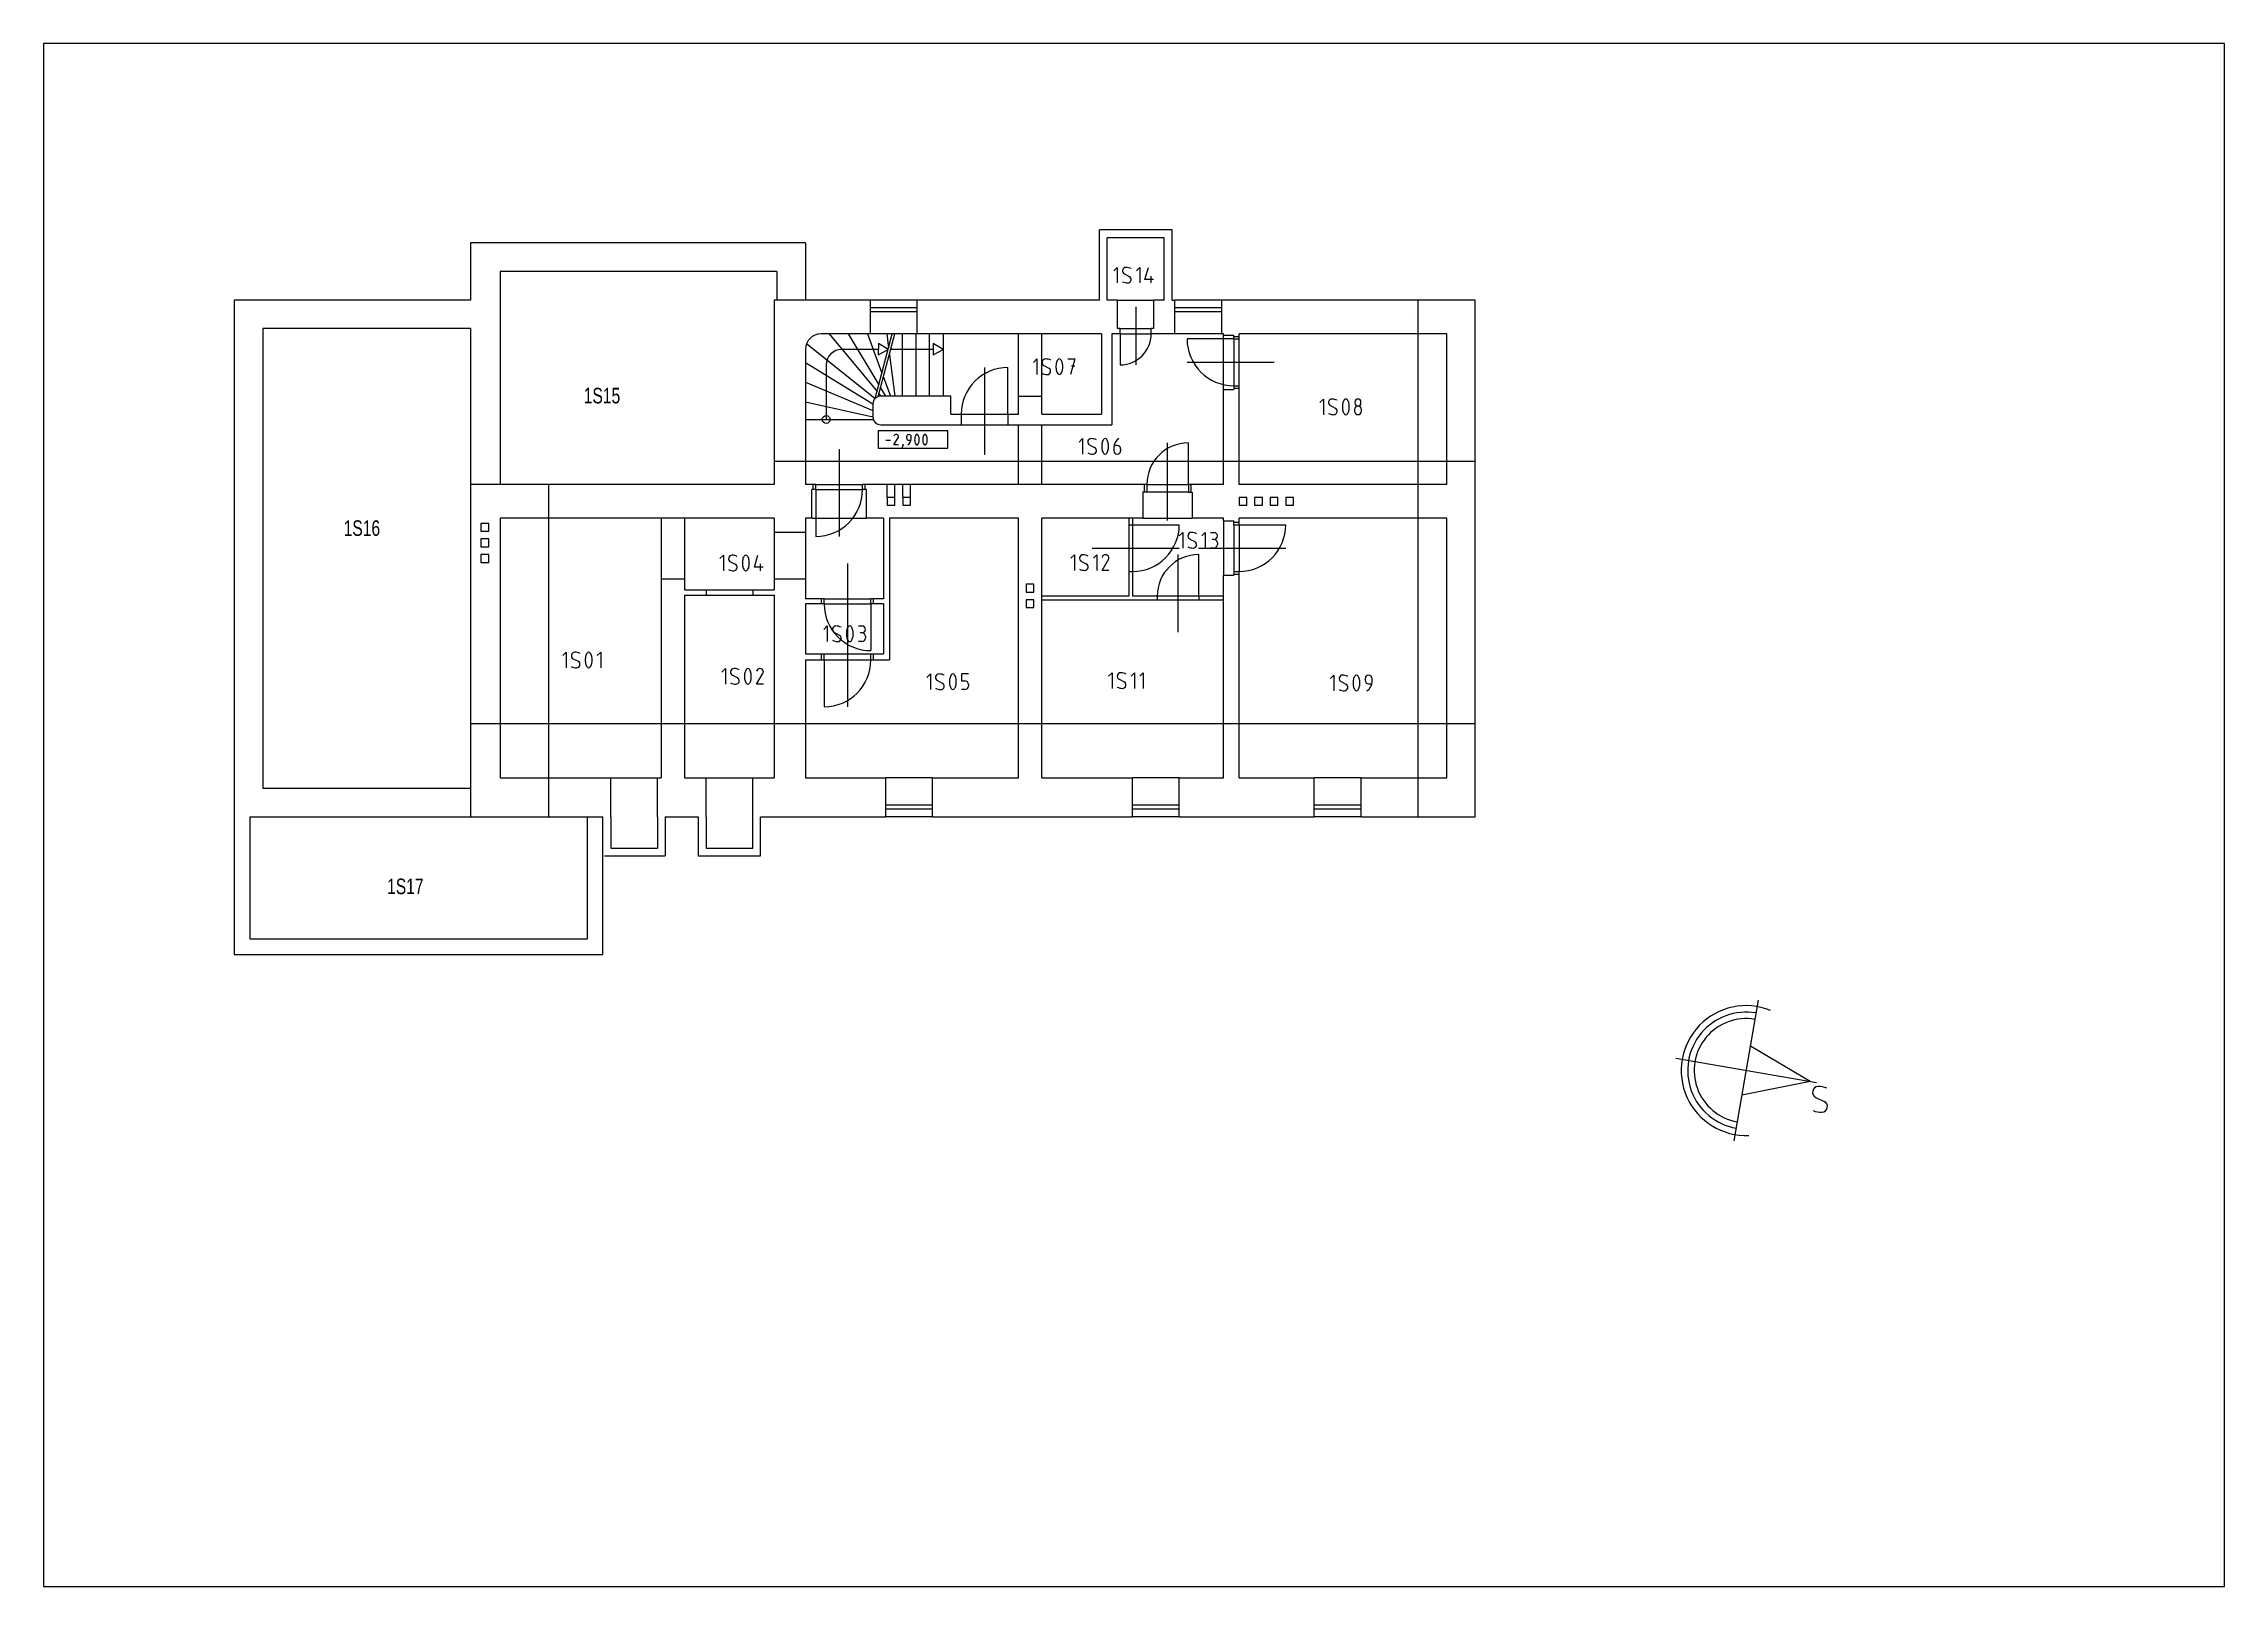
# Model space of a CAD drawing. Header units: millimetres. Extents: x 54818 to 96818, y 10174 to 39874.
import ezdxf

# ---------------------------------------------------------------- set-up
doc = ezdxf.new("R2010")
doc.units = ezdxf.units.MM
for name, color, linetype in [('koty', 7, 'ByLayer'), ('nadvid', 7, 'ByLayer'), ('nevid', 7, 'ByLayer'), ('obrys', 7, 'ByLayer'), ('ramecek', 7, 'ByLayer'), ('tenka', 7, 'ByLayer'), ('text', 7, 'ByLayer')]:
    doc.layers.add(name, color=color, linetype=linetype)
doc.styles.get("Standard").update_dxf_attribs({"font": 'txt', "width": 0.75})

msp = doc.modelspace()

# ---------------------------------------------------------------- linework, layer by layer
at = {"layer": 'koty'}
for p, q in [((81290, 34288), (81290, 34938)), ((81290, 34938), (81290, 34937)), ((81290, 34937), (81290, 34938)), ((81290, 34937), (81290, 34937)), ((81290, 34936), (81290, 34937)), ((81288, 34288), (81289, 34288)), ((81290, 34288), (81290, 34289)), ((81290, 34289), (81290, 34289)), ((81290, 34289), (81290, 34288)), ((81290, 31388), (81290, 34288)), ((81290, 34288), (81290, 34287)), ((81290, 34287), (81290, 34288)), ((81290, 34287), (81290, 34287)), ((81290, 34286), (81290, 34287)), ((72234, 32420), (70893, 32420)), ((70893, 32420), (70893, 32085)), ((72234, 32085), (72234, 32420)), ((68890, 31944), (68890, 31831)), ((69490, 31944), (69490, 31831)), ((69490, 31944), (69490, 31831)), ((70893, 32085), (72234, 32085)), ((71037, 32238), (71126, 32238)), ((71193, 32149), (71279, 32297)), ((71282, 32149), (71193, 32149)), ((71371, 32149), (71348, 32083)), ((71371, 32149), (71371, 32160)), ((71437, 32305), (71437, 32283)), ((71482, 32238), (71523, 32238)), ((71526, 32265), (71526, 32305)), ((68890, 31833), (69490, 31833)), ((68890, 31833), (68891, 31833)), ((68891, 31832), (68890, 31833)), ((68891, 31833), (68891, 31832)), ((69490, 31833), (69489, 31832)), ((69489, 31832), (69489, 31833)), ((69489, 31833), (69490, 31833)), ((69490, 31833), (77540, 31833)), ((69490, 31833), (69491, 31833)), ((69491, 31832), (69490, 31833)), ((69491, 31833), (69491, 31832)), ((77540, 31833), (77539, 31832)), ((77539, 31832), (77539, 31833)), ((77539, 31833), (77540, 31833)), ((77540, 31835), (77540, 31834)), ((77540, 31833), (77840, 31833)), ((77540, 31833), (77541, 31833)), ((77541, 31832), (77540, 31833)), ((77540, 31831), (77540, 31831)), ((77541, 31833), (77541, 31832)), ((77840, 31833), (77839, 31832)), ((77839, 31832), (77839, 31833)), ((77839, 31833), (77840, 31833)), ((77840, 31835), (77840, 31834)), ((77840, 31833), (81840, 31833)), ((77840, 31833), (77841, 31833)), ((77841, 31832), (77840, 31833)), ((77840, 31831), (77840, 31831)), ((77841, 31833), (77841, 31832)), ((81840, 31833), (81839, 31832)), ((81839, 31832), (81839, 31833)), ((81839, 31833), (81840, 31833)), ((81840, 31835), (81840, 31834)), ((81840, 31833), (82390, 31833)), ((81840, 31833), (81841, 31833)), ((81841, 31832), (81840, 31833)), ((81840, 31831), (81840, 31831)), ((81841, 31833), (81841, 31832)), ((82390, 31833), (82389, 31832)), ((82389, 31832), (82389, 31833)), ((82389, 31833), (82390, 31833)), ((82390, 31831), (82390, 31831)), ((64545, 30738), (64545, 31388)), ((64545, 31388), (64545, 31387)), ((64545, 31387), (64545, 31388)), ((64545, 31387), (64545, 31387)), ((64545, 31386), (64545, 31387)), ((81288, 31388), (81289, 31388)), ((81290, 31388), (81290, 31389)), ((81290, 31389), (81290, 31389)), ((81290, 31389), (81290, 31388)), ((81290, 30738), (81290, 31388)), ((81290, 31388), (81290, 31387)), ((81290, 31387), (81290, 31388)), ((81290, 31387), (81290, 31387)), ((81290, 31386), (81290, 31387)), ((64543, 30738), (64544, 30738)), ((64545, 30738), (64545, 30739)), ((64545, 30739), (64545, 30739)), ((64545, 30739), (64545, 30738)), ((64545, 25738), (64545, 30738)), ((64545, 30738), (64545, 30737)), ((64545, 30737), (64545, 30738)), ((64545, 30737), (64545, 30737)), ((64545, 30736), (64545, 30737)), ((81288, 30738), (81289, 30738)), ((81290, 30738), (81290, 30739)), ((81290, 30739), (81290, 30739)), ((81290, 30739), (81290, 30738)), ((81290, 25738), (81290, 30738)), ((81290, 30738), (81290, 30737)), ((81290, 30737), (81290, 30738)), ((81290, 30737), (81290, 30737)), ((81290, 30736), (81290, 30737)), ((63040, 27009), (63040, 26783)), ((63610, 27009), (63610, 26783)), ((63610, 27009), (63610, 26783)), ((63040, 26784), (63610, 26784)), ((63040, 26784), (63041, 26784)), ((63041, 26784), (63040, 26784)), ((63041, 26784), (63041, 26784)), ((63610, 26784), (63609, 26784)), ((63609, 26784), (63609, 26784)), ((63609, 26784), (63610, 26784)), ((63610, 26784), (66710, 26784)), ((63610, 26784), (63611, 26784)), ((63611, 26784), (63610, 26784)), ((63611, 26784), (63611, 26784)), ((66710, 26784), (66709, 26784)), ((66709, 26784), (66709, 26784)), ((66709, 26784), (66710, 26784)), ((66710, 26786), (66710, 26786)), ((66710, 26784), (67160, 26784)), ((66710, 26784), (66711, 26784)), ((66711, 26784), (66710, 26784)), ((66710, 26782), (66710, 26783)), ((66711, 26784), (66711, 26784)), ((67160, 26784), (67159, 26784)), ((67159, 26784), (67159, 26784)), ((67159, 26784), (67160, 26784)), ((67160, 26786), (67160, 26786)), ((67160, 26784), (68890, 26784)), ((67160, 26784), (67161, 26784)), ((67161, 26784), (67160, 26784)), ((67160, 26782), (67160, 26783)), ((67161, 26784), (67161, 26784)), ((68890, 26784), (68889, 26784)), ((68889, 26784), (68889, 26784)), ((68889, 26784), (68890, 26784)), ((68890, 26786), (68890, 26786)), ((68890, 26784), (69490, 26784)), ((68890, 26784), (68891, 26784)), ((68891, 26784), (68890, 26784)), ((68890, 26782), (68890, 26783)), ((68891, 26784), (68891, 26784)), ((69490, 26784), (69489, 26784)), ((69489, 26784), (69489, 26784)), ((69489, 26784), (69490, 26784)), ((69490, 26786), (69490, 26786)), ((69490, 26784), (73590, 26784)), ((69490, 26784), (69491, 26784)), ((69491, 26784), (69490, 26784)), ((69490, 26782), (69490, 26783)), ((69491, 26784), (69491, 26784)), ((73590, 26784), (73589, 26784)), ((73589, 26784), (73589, 26784)), ((73589, 26784), (73590, 26784)), ((73590, 26786), (73590, 26786)), ((73590, 26784), (74040, 26784)), ((73590, 26784), (73591, 26784)), ((73591, 26784), (73590, 26784)), ((73590, 26782), (73590, 26783)), ((73591, 26784), (73591, 26784)), ((74040, 26784), (74039, 26784)), ((74039, 26784), (74039, 26784)), ((74039, 26784), (74040, 26784)), ((74040, 26786), (74040, 26786)), ((74040, 26784), (77540, 26784)), ((74040, 26784), (74041, 26784)), ((74041, 26784), (74040, 26784)), ((74040, 26782), (74040, 26783)), ((74041, 26784), (74041, 26784)), ((77540, 26784), (77539, 26784)), ((77539, 26784), (77539, 26784)), ((77539, 26784), (77540, 26784)), ((77540, 26786), (77540, 26786)), ((77540, 26784), (77840, 26784)), ((77540, 26784), (77541, 26784)), ((77541, 26784), (77540, 26784)), ((77540, 26782), (77540, 26783)), ((77541, 26784), (77541, 26784)), ((77840, 26784), (77839, 26784)), ((77839, 26784), (77839, 26784)), ((77839, 26784), (77840, 26784)), ((77840, 26786), (77840, 26786)), ((77840, 26784), (81840, 26784)), ((77840, 26784), (77841, 26784)), ((77841, 26784), (77840, 26784)), ((77840, 26782), (77840, 26783)), ((77841, 26784), (77841, 26784)), ((81840, 26784), (81839, 26784)), ((81839, 26784), (81839, 26784)), ((81839, 26784), (81840, 26784)), ((81840, 26786), (81840, 26786)), ((81840, 26784), (82390, 26784)), ((81840, 26784), (81841, 26784)), ((81841, 26784), (81840, 26784)), ((81840, 26782), (81840, 26783)), ((81841, 26784), (81841, 26784)), ((82390, 26784), (82389, 26784)), ((82389, 26784), (82389, 26784)), ((82389, 26784), (82390, 26784)), ((82390, 26782), (82390, 26783)), ((64317, 25738), (64546, 25738)), ((64317, 25738), (64546, 25738)), ((64545, 25738), (64545, 25739)), ((64545, 25739), (64545, 25739)), ((64545, 25739), (64545, 25738)), ((64545, 24988), (64545, 25738)), ((64545, 25738), (64545, 25737)), ((64545, 25737), (64545, 25738)), ((64545, 25737), (64545, 25737)), ((81290, 25738), (81290, 25739)), ((81290, 25739), (81290, 25739)), ((81290, 25739), (81290, 25738)), ((81290, 24988), (81290, 25738)), ((81290, 25738), (81290, 25737)), ((81290, 25737), (81290, 25738)), ((81290, 25737), (81290, 25737)), ((81292, 25738), (81291, 25738)), ((81292, 25738), (81291, 25738)), ((64317, 24988), (64546, 24988)), ((64545, 24988), (64545, 24989)), ((64545, 24989), (64545, 24989)), ((64545, 24989), (64545, 24988)), ((81290, 24988), (81290, 24989)), ((81290, 24989), (81290, 24989)), ((81290, 24989), (81290, 24988)), ((81292, 24988), (81291, 24988))]:
    msp.add_line(p, q, dxfattribs=at)
for centre, radius, start, end in [((71237, 32305), 44.4, 14.4775, 165.5225), ((71482, 32305), 44.4, 0, 180), ((71637, 32325), 24.2, 32.757, 147.243), ((71793, 32325), 24.2, 32.757, 147.243), ((71259, 32308), 22.2, 329.8255, 20.5291), ((71482, 32283), 44.4, 180, 270), ((71393, 32265), 133, 300, 0), ((71802, 32250), 209, 167.9131, 180.1885), ((71802, 32249), 209, 179.8115, 192.0869), ((71702, 32274), 107, 143.2325, 169.4911), ((71702, 32224), 107, 190.5089, 216.7675), ((71637, 32174), 24.2, 212.757, 327.243), ((71572, 32274), 107, 10.5089, 36.7675), ((71572, 32224), 107, 323.2325, 349.4911), ((71473, 32250), 209, 359.8115, 12.0869), ((71473, 32249), 209, 347.9131, 0.1885), ((71957, 32250), 209, 167.9131, 180.1885), ((71957, 32249), 209, 179.8115, 192.0869), ((71858, 32274), 107, 143.2325, 169.4911), ((71858, 32224), 107, 190.5089, 216.7675), ((71793, 32174), 24.2, 212.757, 327.243), ((71728, 32274), 107, 10.5089, 36.7675), ((71728, 32224), 107, 323.2325, 349.4911), ((71628, 32250), 209, 359.8115, 12.0869), ((71628, 32249), 209, 347.9131, 0.1885)]:
    msp.add_arc(centre, radius, start, end, dxfattribs=at)
at = {"layer": 'nadvid'}
for p, q in [((75500, 34938), (76200, 34938)), ((71354, 34288), (71354, 33088)), ((71614, 34288), (71614, 33088)), ((71874, 34288), (71874, 33088)), ((71950, 34101), (71947, 33881)), ((72140, 33988), (71950, 34101)), ((72140, 34288), (72140, 33088)), ((73590, 33088), (73590, 34288)), ((74040, 33088), (74040, 34288)), ((77540, 33213), (77540, 34263)), ((71107, 33886), (71210, 33088)), ((71949, 33988), (71134, 33988)), ((71947, 33881), (72140, 33988)), ((70938, 33249), (71034, 33088)), ((70992, 33454), (71128, 33088)), ((70906, 33129), (70940, 33088)), ((73590, 31388), (73590, 32538)), ((74040, 31388), (74040, 32538)), ((66710, 30738), (66710, 29563)), ((67160, 30738), (67160, 29563)), ((69614, 30738), (70664, 30738)), ((75990, 30738), (76940, 30738)), ((77540, 30688), (77540, 29638)), ((68890, 30463), (68890, 29563)), ((69490, 30463), (69490, 29563))]:
    msp.add_line(p, q, dxfattribs=at)
at = {"layer": 'nevid'}
for p, q in [((69490, 36038), (63040, 36038)), ((63040, 36038), (63040, 34938)), ((69490, 36038), (69490, 34938)), ((68940, 35488), (63610, 35488)), ((63610, 35488), (63610, 31388)), ((68940, 35488), (68940, 34938)), ((58490, 34938), (58490, 24988)), ((63040, 34938), (58490, 34938)), ((59040, 34388), (59040, 25538)), ((63040, 34388), (59040, 34388)), ((63040, 34388), (63040, 31388)), ((71064, 31138), (71064, 31388)), ((71214, 31138), (71214, 31388)), ((71364, 31138), (71364, 31388)), ((71514, 31138), (71514, 31388)), ((59040, 25538), (63040, 25538)), ((58490, 24988), (58490, 22338)), ((58790, 24988), (58790, 22638)), ((58790, 24988), (63040, 24988)), ((65290, 22638), (65290, 24988)), ((65590, 22338), (65590, 24238)), ((58490, 22338), (65590, 22338)), ((58790, 22638), (65290, 22638))]:
    msp.add_line(p, q, dxfattribs=at)
at = {"layer": 'obrys'}
for p, q in [((75150, 34938), (75150, 36288)), ((76550, 36288), (75150, 36288)), ((76400, 36138), (75300, 36138)), ((75300, 34938), (75300, 36138)), ((76400, 34938), (76400, 36138)), ((76550, 34938), (76550, 36288)), ((68890, 34938), (68890, 31388)), ((70740, 34938), (68890, 34938)), ((70740, 34288), (70740, 34938)), ((71640, 34288), (71640, 34938)), ((75150, 34938), (71640, 34938)), ((75500, 34938), (75300, 34938)), ((75500, 34388), (75500, 34938)), ((76400, 34938), (76200, 34938)), ((76200, 34388), (76200, 34938)), ((76550, 34938), (76600, 34938)), ((76600, 34938), (76600, 34288)), ((82390, 34938), (77500, 34938)), ((77500, 34938), (77500, 34288)), ((82390, 24988), (82390, 34938)), ((70740, 34288), (69790, 34288)), ((75190, 34288), (71640, 34288)), ((75190, 34288), (75190, 32738)), ((75550, 34288), (75390, 34288)), ((75390, 34288), (75390, 32538)), ((75550, 34388), (75500, 34388)), ((75550, 34288), (75550, 34388)), ((76150, 34288), (76150, 34388)), ((76200, 34388), (76150, 34388)), ((76600, 34288), (76150, 34288)), ((77540, 34288), (77500, 34288)), ((77540, 34263), (77540, 34288)), ((77540, 34263), (77740, 34263)), ((77740, 34188), (77740, 34263)), ((77740, 34188), (77840, 34188)), ((81840, 34288), (77840, 34288)), ((77840, 34188), (77840, 34288)), ((81840, 31388), (81840, 34288)), ((69490, 33988), (69490, 31388)), ((77540, 31388), (77540, 33213)), ((77540, 33213), (77740, 33213)), ((77740, 33288), (77740, 33213)), ((77740, 33288), (77840, 33288)), ((77840, 31388), (77840, 33288)), ((70790, 32938), (70790, 32688)), ((72290, 33088), (70940, 33088)), ((72290, 32738), (72290, 33088)), ((73590, 32738), (73590, 33088)), ((73590, 33088), (74040, 33088)), ((74040, 32738), (74040, 33088)), ((70940, 32538), (72490, 32538)), ((72290, 32738), (72490, 32738)), ((72490, 32738), (72490, 32538)), ((73390, 32738), (73390, 32538)), ((73390, 32738), (73590, 32738)), ((73390, 32538), (75390, 32538)), ((74040, 32738), (75190, 32738)), ((68890, 31388), (63040, 31388)), ((63040, 31388), (63040, 24988)), ((69689, 31388), (69490, 31388)), ((69614, 30738), (69614, 31288)), ((69689, 31288), (69614, 31288)), ((69689, 31288), (69689, 31388)), ((76065, 31388), (70589, 31388)), ((70589, 31288), (70589, 31388)), ((70664, 31288), (70589, 31288)), ((70664, 30738), (70664, 31288)), ((71214, 31138), (71064, 31138)), ((71064, 31138), (71064, 30988)), ((71214, 30988), (71214, 31138)), ((71514, 31138), (71364, 31138)), ((71364, 31138), (71364, 30988)), ((71514, 30988), (71514, 31138)), ((76065, 31238), (75990, 31238)), ((75990, 31238), (75990, 30738)), ((76065, 31388), (76065, 31238)), ((76865, 31388), (76865, 31238)), ((77540, 31388), (76865, 31388)), ((76865, 31238), (76940, 31238)), ((76940, 31238), (76940, 30738)), ((81840, 31388), (77840, 31388)), ((77990, 31138), (77840, 31138)), ((77840, 31138), (77840, 30988)), ((77990, 30988), (77990, 31138)), ((78290, 31138), (78140, 31138)), ((78140, 31138), (78140, 30988)), ((78290, 30988), (78290, 31138)), ((78590, 31138), (78440, 31138)), ((78440, 31138), (78440, 30988)), ((78590, 30988), (78590, 31138)), ((78890, 31138), (78740, 31138)), ((78740, 31138), (78740, 30988)), ((78890, 30988), (78890, 31138)), ((63610, 30738), (63610, 25738)), ((68890, 30738), (63610, 30738)), ((68890, 30738), (68890, 30463)), ((69614, 30738), (69490, 30738)), ((69490, 30738), (69490, 30463)), ((70990, 30738), (70664, 30738)), ((70990, 30738), (70990, 29188)), ((71064, 30988), (71214, 30988)), ((73590, 30738), (71110, 30738)), ((71110, 30738), (71110, 28008)), ((71364, 30988), (71514, 30988)), ((73590, 25738), (73590, 30738)), ((74040, 25738), (74040, 30738)), ((75990, 30738), (74040, 30738)), ((77540, 30738), (76940, 30738)), ((77540, 30688), (77540, 30738)), ((77540, 30688), (77740, 30688)), ((77740, 30613), (77740, 30688)), ((77840, 30988), (77990, 30988)), ((81840, 30738), (77840, 30738)), ((77840, 30613), (77840, 30738)), ((78140, 30988), (78290, 30988)), ((78440, 30988), (78590, 30988)), ((78740, 30988), (78890, 30988)), ((81840, 25738), (81840, 30738)), ((63390, 30638), (63240, 30638)), ((63240, 30638), (63240, 30488)), ((63240, 30488), (63390, 30488)), ((63390, 30338), (63240, 30338)), ((63240, 30338), (63240, 30188)), ((63390, 30488), (63390, 30638)), ((63390, 30188), (63390, 30338)), ((69490, 30463), (68890, 30463)), ((77740, 30613), (77840, 30613)), ((63240, 30188), (63390, 30188)), ((63390, 30038), (63240, 30038)), ((63240, 30038), (63240, 29888)), ((63240, 29888), (63390, 29888)), ((63390, 29888), (63390, 30038)), ((66710, 29563), (66710, 25738)), ((67160, 29563), (66710, 29563)), ((67160, 29563), (67160, 29358)), ((69490, 29563), (68890, 29563)), ((68890, 29563), (68890, 29358)), ((69490, 29563), (69490, 29188)), ((73890, 29467), (73740, 29467)), ((73740, 29467), (73740, 29317)), ((73890, 29317), (73890, 29467)), ((77540, 25738), (77540, 29638)), ((77540, 29638), (77740, 29638)), ((77740, 29713), (77840, 29713)), ((77740, 29713), (77740, 29638)), ((77840, 25738), (77840, 29713)), ((67160, 29358), (67575, 29358)), ((67160, 29258), (67575, 29258)), ((67160, 29258), (67160, 25738)), ((67575, 29358), (67575, 29258)), ((68475, 29358), (68475, 29258)), ((68475, 29358), (68890, 29358)), ((68475, 29258), (68890, 29258)), ((68890, 29258), (68890, 25738)), ((69850, 29188), (69490, 29188)), ((69490, 29088), (69490, 28128)), ((69850, 29088), (69490, 29088)), ((69850, 29088), (69850, 29188)), ((70990, 29188), (70750, 29188)), ((70750, 29088), (70750, 29188)), ((70990, 29088), (70750, 29088)), ((70990, 29088), (70990, 28128)), ((73740, 29317), (73890, 29317)), ((73890, 29167), (73740, 29167)), ((73740, 29167), (73740, 29017)), ((73740, 29017), (73890, 29017)), ((73890, 29017), (73890, 29167)), ((69490, 28128), (69850, 28128)), ((69490, 28008), (69850, 28008)), ((69490, 28008), (69490, 25738)), ((69850, 28008), (69850, 28128)), ((70750, 28008), (70750, 28128)), ((70750, 28128), (70990, 28128)), ((70750, 28008), (71110, 28008)), ((63610, 25738), (65740, 25738)), ((65740, 24988), (65740, 25738)), ((66640, 24988), (66640, 25738)), ((66640, 25738), (66710, 25738)), ((67160, 25738), (67575, 25738)), ((67575, 24988), (67575, 25738)), ((68475, 24988), (68475, 25738)), ((68475, 25738), (68890, 25738)), ((69490, 25738), (71040, 25738)), ((71040, 24988), (71040, 25738)), ((71940, 25738), (73590, 25738)), ((71940, 24988), (71940, 25738)), ((74040, 25738), (75790, 25738)), ((75790, 24988), (75790, 25738)), ((76690, 25738), (77540, 25738)), ((76690, 24988), (76690, 25738)), ((77840, 25738), (79290, 25738)), ((79290, 24988), (79290, 25738)), ((80190, 25738), (81840, 25738)), ((80190, 24988), (80190, 25738)), ((63040, 24988), (65590, 24988)), ((65590, 24238), (65590, 24988)), ((65740, 24988), (65740, 24388)), ((66640, 24988), (66640, 24388)), ((66790, 24988), (67425, 24988)), ((66790, 24988), (66790, 24238)), ((67425, 24988), (67425, 24238)), ((67575, 24988), (67575, 24388)), ((68475, 24388), (68475, 24988)), ((68625, 24988), (71040, 24988)), ((68625, 24238), (68625, 24988)), ((71940, 24988), (75790, 24988)), ((76690, 24988), (79290, 24988)), ((80190, 24988), (82390, 24988)), ((65740, 24388), (66640, 24388)), ((67575, 24388), (68475, 24388)), ((65620, 24238), (66790, 24238)), ((67425, 24238), (68625, 24238))]:
    msp.add_line(p, q, dxfattribs=at)
for centre, radius, start, end in [((69790, 33988), 300, 90, 180), ((70940, 32938), 150, 90, 180), ((70940, 32688), 150, 180, 270)]:
    msp.add_arc(centre, radius, start, end, dxfattribs=at)
at = {"layer": 'ramecek'}
for p, q in [((96818, 39874), (54818, 39874)), ((54818, 39874), (54818, 10174)), ((96818, 10174), (96818, 39874)), ((54818, 10174), (96818, 10174))]:
    msp.add_line(p, q, dxfattribs=at)
at = {"layer": 'tenka'}
for p, q in [((71640, 34938), (70740, 34938)), ((77500, 34938), (76600, 34938)), ((71640, 34788), (70740, 34788)), ((71640, 34713), (70740, 34713)), ((75850, 34808), (75850, 33688)), ((77500, 34788), (76600, 34788)), ((77500, 34713), (76600, 34713)), ((69513, 34104), (70834, 33044)), ((69945, 34288), (70868, 33175)), ((70313, 34288), (70903, 33307)), ((70682, 34288), (70963, 33533)), ((71640, 34288), (70740, 34288)), ((70834, 33044), (71163, 34288)), ((70894, 34101), (70891, 33881)), ((70893, 33081), (71213, 34288)), ((71084, 33988), (70894, 34101)), ((71055, 34288), (71090, 34013)), ((75550, 34388), (76150, 34388)), ((75550, 34288), (76150, 34288)), ((75550, 34288), (75550, 33688)), ((77500, 34288), (76600, 34288)), ((77740, 34188), (76840, 34188)), ((77740, 34238), (77840, 34238)), ((77740, 34188), (77740, 33288)), ((77840, 33288), (77840, 34188)), ((69490, 33733), (70790, 32938)), ((69890, 33688), (69890, 32638)), ((70893, 33988), (70190, 33988)), ((70893, 33988), (70190, 33988)), ((70891, 33881), (71084, 33988)), ((72940, 33638), (72940, 31959)), ((73390, 32738), (73390, 33638)), ((78519, 33738), (76840, 33738)), ((69490, 33355), (70790, 32813)), ((77740, 33238), (77840, 33238)), ((69490, 32977), (70790, 32688)), ((69490, 32638), (70798, 32638)), ((72490, 32738), (73390, 32738)), ((72490, 32538), (73390, 32538)), ((70139, 32068), (70139, 30388)), ((76465, 30695), (76465, 32188)), ((76865, 31388), (76865, 32188)), ((69639, 31288), (69639, 31388)), ((69689, 31388), (70589, 31388)), ((69689, 31288), (70589, 31288)), ((69689, 31288), (69689, 30388)), ((70639, 31288), (70639, 31388)), ((76015, 31388), (76015, 31238)), ((76065, 31388), (76865, 31388)), ((76865, 31238), (76065, 31238)), ((76915, 31388), (76915, 31238)), ((75715, 30738), (75715, 29238)), ((75790, 30738), (75790, 29238)), ((77740, 30663), (77840, 30663)), ((75715, 30613), (75790, 30613)), ((75790, 30613), (76690, 30613)), ((77740, 30613), (77740, 29713)), ((77840, 30613), (77840, 29713)), ((77840, 30613), (78740, 30613)), ((70300, 29868), (70300, 28188)), ((75010, 30163), (76690, 30163)), ((76665, 28545), (76665, 30038)), ((77060, 30163), (78740, 30163)), ((77065, 29238), (77065, 30038)), ((75715, 29713), (75790, 29713)), ((77740, 29663), (77840, 29663)), ((67575, 29358), (68475, 29358)), ((67575, 29258), (68475, 29258)), ((69800, 29088), (69800, 29188)), ((69850, 29188), (70750, 29188)), ((69850, 29088), (70750, 29088)), ((70750, 29088), (70750, 28188)), ((70800, 29088), (70800, 29188)), ((75715, 29238), (74040, 29238)), ((77540, 29163), (74040, 29163)), ((77540, 29238), (75790, 29238)), ((76265, 29238), (76265, 29163)), ((77065, 29238), (77065, 29163)), ((70300, 28788), (70300, 27108)), ((69800, 28008), (69800, 28128)), ((69850, 28128), (70750, 28128)), ((69850, 28008), (69850, 27108)), ((69850, 28008), (70750, 28008)), ((70800, 28008), (70800, 28128)), ((65740, 25738), (66640, 25738)), ((67575, 25738), (68475, 25738)), ((71940, 25738), (71040, 25738)), ((76690, 25738), (75790, 25738)), ((80190, 25738), (79290, 25738)), ((71940, 25213), (71040, 25213)), ((76690, 25213), (75790, 25213)), ((80190, 25213), (79290, 25213)), ((71940, 25138), (71040, 25138)), ((71940, 24988), (71040, 24988)), ((76690, 25138), (75790, 25138)), ((76690, 24988), (75790, 24988)), ((80190, 25138), (79290, 25138)), ((80190, 24988), (79290, 24988)), ((87840, 21458), (87372, 18749)), ((88961, 19869), (86251, 20338)), ((88838, 19891), (87688, 20574)), ((88838, 19891), (87525, 19633)), ((88950, 19586), (89109, 19511))]:
    msp.add_line(p, q, dxfattribs=at)
msp.add_circle((69890, 32638), 75, dxfattribs=at)
for centre, radius, start, end in [((75550, 34288), 600, 270, 360), ((77740, 34188), 900, 180, 270), ((70190, 33688), 300, 90, 180), ((70190, 33688), 300, 90, 180), ((73390, 32738), 900, 90, 180), ((76865, 31388), 800, 90, 180), ((69689, 31288), 900, 270, 0), ((75790, 30613), 900, 270, 360), ((77840, 30613), 900, 270, 360), ((77065, 29238), 800, 90, 180), ((70750, 29088), 900, 180, 270), ((69850, 28008), 900, 270, 0), ((87606, 20104), 1250, 67.8777, 272.5234), ((87606, 20104), 1125, 80.2006, 260.2006), ((87606, 20104), 1000, 80.2006, 260.2006), ((88997, 19687), 111, 91.7888, 244.77), ((89005, 19430), 368, 64.8634, 91.7888), ((89053, 19668), 368, 244.8634, 271.7888), ((89061, 19411), 111, 271.7888, 64.77)]:
    msp.add_arc(centre, radius, start, end, dxfattribs=at)
at = {"layer": 'text'}
for p, q in [((75429, 35500), (75496, 35567)), ((75496, 35567), (75496, 35267)), ((75632, 35441), (75726, 35393)), ((75863, 35500), (75929, 35567)), ((75929, 35567), (75929, 35267)), ((76029, 35334), (76096, 35567)), ((76196, 35334), (76029, 35334)), ((76146, 35267), (76146, 35400)), ((73880, 33737), (73946, 33803)), ((73946, 33803), (73946, 33503)), ((74083, 33677), (74177, 33629)), ((74546, 33803), (74680, 33803)), ((74680, 33803), (74596, 33503)), ((74613, 33670), (74680, 33670)), ((79397, 32965), (79464, 33031)), ((79464, 33031), (79464, 32731)), ((79600, 32905), (79694, 32857)), ((80064, 32831), (80064, 32798)), ((80072, 32973), (80072, 32956)), ((80189, 32956), (80189, 32973)), ((80197, 32798), (80197, 32831)), ((74761, 32203), (74828, 32270)), ((74828, 32270), (74828, 31970)), ((74964, 32144), (75058, 32096)), ((75428, 32097), (75428, 32037)), ((75494, 32137), (75432, 32137)), ((75561, 32037), (75561, 32070)), ((76690, 30397), (76756, 30463)), ((76756, 30463), (76756, 30163)), ((76893, 30337), (76987, 30289)), ((77123, 30397), (77190, 30463)), ((77190, 30463), (77190, 30163)), ((77290, 30463), (77356, 30463)), ((77356, 30330), (77323, 30330)), ((77423, 30263), (77423, 30230)), ((67843, 29959), (67909, 30026)), ((67909, 30026), (67909, 29726)), ((68046, 29900), (68139, 29852)), ((68509, 29793), (68576, 30026)), ((68626, 29726), (68626, 29859)), ((74602, 29967), (74669, 30033)), ((74669, 30033), (74669, 29733)), ((74805, 29907), (74899, 29859)), ((75035, 29967), (75102, 30033)), ((75102, 30033), (75102, 29733)), ((75202, 29733), (75331, 29955)), ((77356, 30163), (77290, 30163)), ((68676, 29793), (68509, 29793)), ((75335, 29733), (75202, 29733)), ((69844, 28596), (69910, 28663)), ((69910, 28663), (69910, 28363)), ((70510, 28663), (70577, 28663)), ((64815, 28092), (64881, 28158)), ((64881, 28158), (64881, 27858)), ((65481, 28092), (65548, 28158)), ((65548, 28158), (65548, 27858)), ((70047, 28537), (70141, 28489)), ((70577, 28363), (70510, 28363)), ((70577, 28530), (70544, 28530)), ((70644, 28463), (70644, 28430)), ((65018, 28032), (65112, 27984)), ((67881, 27776), (67948, 27842)), ((67948, 27842), (67948, 27542)), ((68548, 27542), (68677, 27764)), ((71829, 27673), (71896, 27739)), ((71896, 27739), (71896, 27439)), ((72629, 27739), (72496, 27739)), ((72496, 27739), (72496, 27606)), ((75329, 27695), (75396, 27762)), ((75396, 27762), (75396, 27462)), ((75762, 27695), (75829, 27762)), ((75829, 27762), (75829, 27462)), ((75929, 27695), (75996, 27762)), ((75996, 27762), (75996, 27462)), ((68084, 27716), (68178, 27668)), ((68681, 27542), (68548, 27542)), ((72032, 27613), (72126, 27565)), ((72496, 27606), (72562, 27606)), ((72562, 27439), (72496, 27439)), ((72629, 27539), (72629, 27506)), ((75532, 27636), (75626, 27588)), ((79602, 27650), (79669, 27717)), ((79669, 27717), (79669, 27417)), ((79805, 27591), (79899, 27543)), ((80269, 27650), (80269, 27617)), ((80335, 27550), (80398, 27550)), ((80402, 27590), (80402, 27650))]:
    msp.add_line(p, q, dxfattribs=at)
for centre, radius, start, end in [((75663, 35500), 66.7, 90, 242.9812), ((75696, 35488), 221, 243.0746, 270), ((75663, 35346), 221, 63.0746, 90), ((75696, 35334), 66.7, 270, 62.9812), ((74113, 33737), 66.7, 90, 242.9812), ((74113, 33583), 221, 63.0746, 90), ((74146, 33570), 66.7, 270, 62.9812), ((74627, 33654), 313, 167.9131, 180.1885), ((74627, 33652), 313, 179.8115, 192.0869), ((74477, 33691), 160, 143.2325, 169.4911), ((74380, 33767), 36.3, 32.757, 147.243), ((74282, 33691), 160, 10.5089, 36.7675), ((74133, 33654), 313, 359.8115, 12.0869), ((74133, 33652), 313, 347.9131, 0.1885), ((74146, 33724), 221, 243.0746, 270), ((74477, 33616), 160, 190.5089, 216.7675), ((74380, 33540), 36.3, 212.757, 327.243), ((74282, 33616), 160, 323.2325, 349.4911), ((79631, 32965), 66.7, 90, 242.9812), ((79631, 32810), 221, 63.0746, 90), ((79664, 32798), 66.7, 270, 62.9812), ((80144, 32882), 313, 167.9131, 180.1885), ((80144, 32880), 313, 179.8115, 192.0869), ((79995, 32919), 160, 143.2325, 169.4911), ((79995, 32844), 160, 190.5089, 216.7675), ((79897, 32995), 36.3, 32.757, 147.243), ((79800, 32919), 160, 10.5089, 36.7675), ((79800, 32844), 160, 323.2325, 349.4911), ((79651, 32882), 313, 359.8115, 12.0869), ((79651, 32880), 313, 347.9131, 0.1885), ((80131, 32831), 66.7, 0, 180), ((80131, 32798), 66.7, 180, 0), ((80131, 32973), 58.3, 0, 180), ((80131, 32956), 58.3, 180, 0), ((79664, 32952), 221, 243.0746, 270), ((79897, 32767), 36.3, 212.757, 327.243), ((74994, 32203), 66.7, 90, 242.9812), ((75028, 32191), 221, 243.0746, 270), ((74994, 32049), 221, 63.0746, 90), ((75028, 32037), 66.7, 270, 62.9812), ((75508, 32121), 313, 167.9131, 180.1885), ((75508, 32119), 313, 179.8115, 192.0869), ((75359, 32158), 160, 143.2325, 169.4911), ((75359, 32083), 160, 190.5089, 216.7675), ((75261, 32234), 36.3, 32.757, 147.243), ((75261, 32006), 36.3, 212.757, 327.243), ((75163, 32158), 160, 10.5089, 36.7675), ((75163, 32083), 160, 323.2325, 349.4911), ((75014, 32121), 313, 359.8115, 12.0869), ((75014, 32119), 313, 347.9131, 0.1885), ((75628, 32097), 200, 120, 180), ((75494, 32037), 66.7, 180, 0), ((75494, 32070), 66.7, 0, 90), ((76923, 30397), 66.7, 90, 242.9812), ((76923, 30242), 221, 63.0746, 90), ((76956, 30230), 66.7, 270, 62.9812), ((77356, 30397), 66.7, 270, 90), ((77356, 30263), 66.7, 0, 90), ((68076, 29959), 66.7, 90, 242.9812), ((68076, 29805), 221, 63.0746, 90), ((68109, 29793), 66.7, 270, 62.9812), ((68589, 29877), 313, 167.9131, 180.1885), ((68589, 29875), 313, 179.8115, 192.0869), ((68440, 29914), 160, 143.2325, 169.4911), ((68343, 29990), 36.3, 32.757, 147.243), ((68245, 29914), 160, 10.5089, 36.7675), ((68096, 29877), 313, 359.8115, 12.0869), ((68096, 29875), 313, 347.9131, 0.1885), ((74835, 29967), 66.7, 90, 242.9812), ((74835, 29812), 221, 63.0746, 90), ((74869, 29800), 66.7, 270, 62.9812), ((75269, 29967), 66.7, 14.4775, 165.5225), ((75302, 29972), 33.3, 329.8255, 20.5291), ((76956, 30384), 221, 243.0746, 270), ((77356, 30230), 66.7, 270, 0), ((68109, 29947), 221, 243.0746, 270), ((68440, 29839), 160, 190.5089, 216.7675), ((68343, 29762), 36.3, 212.757, 327.243), ((68245, 29839), 160, 323.2325, 349.4911), ((74869, 29954), 221, 243.0746, 270), ((70077, 28596), 66.7, 90, 242.9812), ((70077, 28442), 221, 63.0746, 90), ((70591, 28514), 313, 167.9131, 180.1885), ((70442, 28550), 160, 143.2325, 169.4911), ((70344, 28627), 36.3, 32.757, 147.243), ((70246, 28550), 160, 10.5089, 36.7675), ((70097, 28514), 313, 359.8115, 12.0869), ((70577, 28596), 66.7, 270, 90), ((65048, 28092), 66.7, 90, 242.9812), ((65048, 27938), 221, 63.0746, 90), ((65413, 28046), 160, 143.2325, 169.4911), ((65315, 28122), 36.3, 32.757, 147.243), ((65217, 28046), 160, 10.5089, 36.7675), ((70110, 28584), 221, 243.0746, 270), ((70110, 28430), 66.7, 270, 62.9812), ((70591, 28512), 313, 179.8115, 192.0869), ((70442, 28475), 160, 190.5089, 216.7675), ((70344, 28399), 36.3, 212.757, 327.243), ((70246, 28475), 160, 323.2325, 349.4911), ((70097, 28512), 313, 347.9131, 0.1885), ((70577, 28463), 66.7, 0, 90), ((70577, 28430), 66.7, 270, 0), ((65081, 28079), 221, 243.0746, 270), ((65081, 27925), 66.7, 270, 62.9812), ((65562, 28009), 313, 167.9131, 180.1885), ((65562, 28007), 313, 179.8115, 192.0869), ((65413, 27971), 160, 190.5089, 216.7675), ((65315, 27895), 36.3, 212.757, 327.243), ((65217, 27971), 160, 323.2325, 349.4911), ((65068, 28009), 313, 359.8115, 12.0869), ((65068, 28007), 313, 347.9131, 0.1885), ((68114, 27776), 66.7, 90, 242.9812), ((68114, 27622), 221, 63.0746, 90), ((68628, 27693), 313, 167.9131, 180.1885), ((68479, 27730), 160, 143.2325, 169.4911), ((68381, 27806), 36.3, 32.757, 147.243), ((68283, 27730), 160, 10.5089, 36.7675), ((68134, 27693), 313, 359.8115, 12.0869), ((68614, 27776), 66.7, 14.4775, 165.5225), ((68648, 27781), 33.3, 329.8255, 20.5291), ((72062, 27673), 66.7, 90, 242.9812), ((72062, 27518), 221, 63.0746, 90), ((72427, 27627), 160, 143.2325, 169.4911), ((72329, 27703), 36.3, 32.757, 147.243), ((72231, 27627), 160, 10.5089, 36.7675), ((75562, 27695), 66.7, 90, 242.9812), ((75562, 27541), 221, 63.0746, 90), ((68148, 27763), 221, 243.0746, 270), ((68148, 27609), 66.7, 270, 62.9812), ((68628, 27691), 313, 179.8115, 192.0869), ((68479, 27655), 160, 190.5089, 216.7675), ((68381, 27579), 36.3, 212.757, 327.243), ((68283, 27655), 160, 323.2325, 349.4911), ((68134, 27691), 313, 347.9131, 0.1885), ((72096, 27660), 221, 243.0746, 270), ((72096, 27506), 66.7, 270, 62.9812), ((72576, 27590), 313, 167.9131, 180.1885), ((72576, 27588), 313, 179.8115, 192.0869), ((72427, 27552), 160, 190.5089, 216.7675), ((72329, 27476), 36.3, 212.757, 327.243), ((72231, 27552), 160, 323.2325, 349.4911), ((72082, 27590), 313, 359.8115, 12.0869), ((72082, 27588), 313, 347.9131, 0.1885), ((72562, 27539), 66.7, 0, 90), ((72562, 27506), 66.7, 270, 0), ((75596, 27683), 221, 243.0746, 270), ((75596, 27529), 66.7, 270, 62.9812), ((79835, 27650), 66.7, 90, 242.9812), ((79869, 27637), 221, 243.0746, 270), ((79835, 27496), 221, 63.0746, 90), ((79869, 27483), 66.7, 270, 62.9812), ((80349, 27568), 313, 167.9131, 180.1885), ((80349, 27566), 313, 179.8115, 192.0869), ((80200, 27604), 160, 143.2325, 169.4911), ((80200, 27529), 160, 190.5089, 216.7675), ((80102, 27680), 36.3, 32.757, 147.243), ((80102, 27453), 36.3, 212.757, 327.243), ((80004, 27604), 160, 10.5089, 36.7675), ((80004, 27529), 160, 323.2325, 349.4911), ((79855, 27568), 313, 359.8115, 12.0869), ((79855, 27566), 313, 347.9131, 0.1885), ((80335, 27650), 66.7, 0, 180), ((80335, 27617), 66.7, 180, 270), ((80202, 27590), 200, 300, 0)]:
    msp.add_arc(centre, radius, start, end, dxfattribs=at)

# ---------------------------------------------------------------- texts
at = {"layer": 'koty', "char_height": 1.8, "width": 30, "attachment_point": 5, "rotation": 116.6202}
for s, insert in [('650', (81137, 34613)), ('2900', (81137, 32838)), ('650', (64392, 31063)), ('650', (81137, 31063)), ('5000', (64392, 28238)), ('5000', (81137, 28238)), ('750', (64392, 25363)), ('750', (81137, 25363))]:
    msp.add_mtext(s, dxfattribs=dict(at, insert=insert))
at = {"layer": 'koty'}
for s, insert, char_height, width, attachment_point in [('1S15', (65220, 33248), 300, 100, 1), ('300', (78225, 32343), 1.8, 30, 5), ('600', (69190, 31985), 1.8, 30, 5), ('8050', (73515, 31985), 1.8, 30, 5), ('4000', (79840, 31985), 1.8, 30, 5), ('550', (82766, 32315), 1.8, 30, 5), ('1S16', (60596, 30697), 300, 100, 1), ('570', (62652, 26937), 1.8, 30, 5), ('3100', (65160, 26937), 1.8, 30, 5), ('1730', (68025, 26937), 1.8, 30, 5), ('600', (69190, 26937), 1.8, 30, 5), ('4100', (71540, 26937), 1.8, 30, 5), ('450', (73201, 27125), 1.8, 30, 5), ('3500', (75790, 26937), 1.8, 30, 5), ('300', (78310, 27266), 1.8, 30, 5), ('4000', (79840, 26937), 1.8, 30, 5), ('550', (82936, 26841), 1.8, 30, 5), ('450', (66248, 26302), 1.8, 30, 5), ('1S17', (61433, 23800), 300, 100, 1)]:
    msp.add_mtext(s, dxfattribs=dict(at, insert=insert, char_height=char_height, width=width, attachment_point=attachment_point))

doc.saveas('drawing.dxf')
